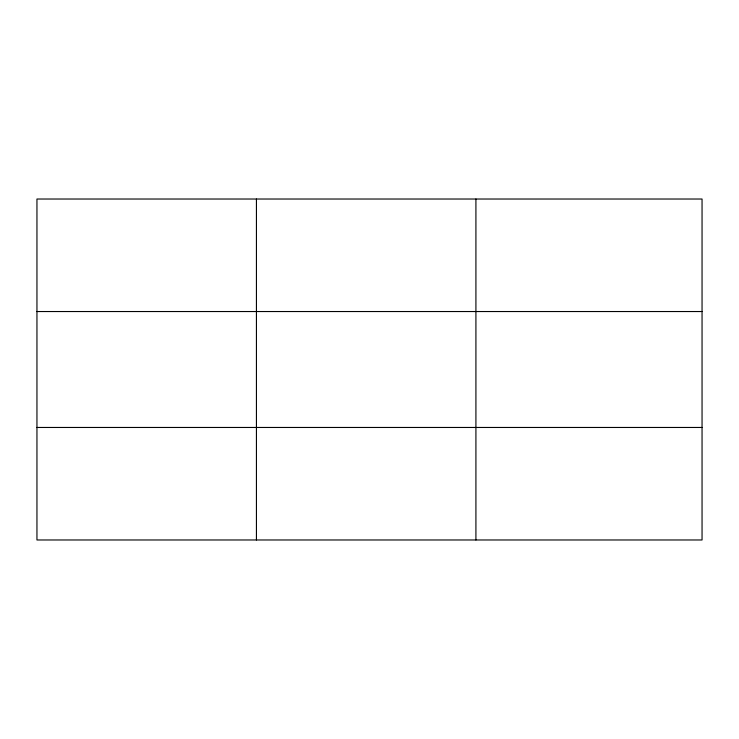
<?xml version="1.0" encoding="UTF-8"?>
<svg xmlns="http://www.w3.org/2000/svg" width="739" height="739" viewBox="0 0 739 739"><rect width="100%" height="100%" fill="white"/><g stroke="black" fill="none" stroke-linecap="round" stroke-linejoin="round"><path stroke-width="1.11" d="M256.433 199.022L256.433 539.978M475.916 199.022L475.916 539.978M702.05 311.535L702.05 199.022L36.95 199.022L36.95 539.978L702.05 539.978L702.05 311.535L36.95 311.535M36.95 427.465L702.05 427.465"/></g></svg>
